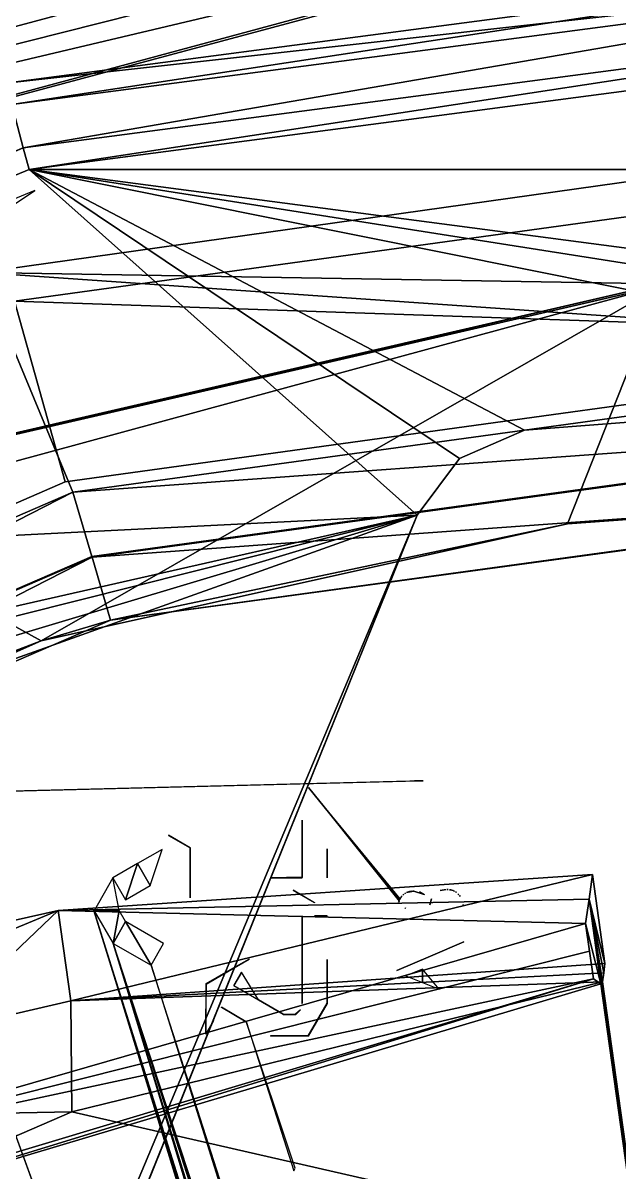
# Model space of a CAD drawing. Header units: millimetres. Extents: x -228 to 228, y -204 to 237.
# Drawn here: x -24.21 to -10.87, y 67.41 to 93.11 of the extents above; entities that cross this region are included whole.
import ezdxf

# ---------------------------------------------------------------- set-up
doc = ezdxf.new("R2010")
doc.units = ezdxf.units.MM
doc.header["$LTSCALE"] = 127.314815
for name, color, linetype in [('2390', 7, 'CONTINUOUS'), ('2518', 7, 'CONTINUOUS'), ('2591', 7, 'CONTINUOUS'), ('2592', 7, 'CONTINUOUS'), ('2969', 7, 'CONTINUOUS'), ('2970', 7, 'CONTINUOUS'), ('2978', 7, 'CONTINUOUS'), ('2981', 7, 'CONTINUOUS'), ('2982', 7, 'CONTINUOUS'), ('2983', 7, 'CONTINUOUS'), ('2984', 7, 'CONTINUOUS'), ('2985', 7, 'CONTINUOUS'), ('2986', 7, 'CONTINUOUS'), ('2987', 7, 'CONTINUOUS'), ('2988', 7, 'CONTINUOUS'), ('2989', 7, 'CONTINUOUS'), ('2990', 7, 'CONTINUOUS'), ('2991', 7, 'CONTINUOUS'), ('2992', 7, 'CONTINUOUS'), ('2993', 7, 'CONTINUOUS'), ('2994', 7, 'CONTINUOUS'), ('2995', 7, 'CONTINUOUS'), ('2996', 7, 'CONTINUOUS'), ('3009', 7, 'CONTINUOUS'), ('3016', 7, 'CONTINUOUS'), ('3017', 7, 'CONTINUOUS'), ('3018', 7, 'CONTINUOUS'), ('3019', 7, 'CONTINUOUS'), ('3020', 7, 'CONTINUOUS'), ('3029', 7, 'CONTINUOUS'), ('3059', 7, 'CONTINUOUS'), ('3519', 7, 'CONTINUOUS'), ('3520', 7, 'CONTINUOUS'), ('3522', 7, 'CONTINUOUS'), ('3523', 7, 'CONTINUOUS'), ('3527', 7, 'CONTINUOUS'), ('3529', 7, 'CONTINUOUS'), ('3530', 7, 'CONTINUOUS'), ('3531', 7, 'CONTINUOUS'), ('3600', 7, 'CONTINUOUS'), ('3633', 7, 'CONTINUOUS'), ('3669', 7, 'CONTINUOUS'), ('3670', 7, 'CONTINUOUS'), ('3672', 7, 'CONTINUOUS'), ('3730', 7, 'CONTINUOUS'), ('3734', 7, 'CONTINUOUS'), ('3771', 7, 'CONTINUOUS'), ('3858', 7, 'CONTINUOUS'), ('3869', 7, 'CONTINUOUS'), ('3873', 7, 'CONTINUOUS'), ('3874', 7, 'CONTINUOUS'), ('3878', 7, 'CONTINUOUS'), ('4336', 7, 'CONTINUOUS'), ('4341', 7, 'CONTINUOUS'), ('4343', 7, 'CONTINUOUS'), ('4414', 7, 'CONTINUOUS'), ('4477', 7, 'CONTINUOUS'), ('4576', 7, 'CONTINUOUS'), ('4577', 7, 'CONTINUOUS'), ('46', 7, 'CONTINUOUS'), ('4604', 7, 'CONTINUOUS'), ('553', 7, 'CONTINUOUS'), ('554', 7, 'CONTINUOUS'), ('930', 7, 'CONTINUOUS')]:
    doc.layers.add(name, color=color, linetype=linetype)

msp = doc.modelspace()

# ---------------------------------------------------------------- linework, layer by layer
at = {"layer": '2390', "color": 6, "linetype": 'Continuous'}
msp.add_3dface([(-23.944, 89.36, 1083.99), (-46.256, 80.118, 1083.99), (-30.486, 84.98, 1083.99), (-23.944, 89.36, 1083.99)], dxfattribs=at)
at = {"layer": '2518', "color": 6, "linetype": 'Continuous'}
for points in [[(-15.255, 76.16, 1083.374), (-27.156, 75.858, 1083.466), (-15.35, 76.16, 1083.375), (-15.255, 76.16, 1083.374)], [(-15.782, 73.497, 1083.241), (-15.77, 73.521, 1083.243), (-17.818, 76.009, 1083.39), (-15.782, 73.497, 1083.241)], [(-15.793, 73.471, 1083.24), (-15.782, 73.497, 1083.241), (-17.818, 76.009, 1083.39), (-15.793, 73.471, 1083.24)], [(-18.116, 58.875, 1081.733), (-18.084, 58.938, 1081.741), (-22.619, 73.259, 1083.326), (-18.116, 58.875, 1081.733)], [(-18.164, 58.703, 1081.709), (-18.148, 58.813, 1081.725), (-22.619, 73.259, 1083.326), (-18.164, 58.703, 1081.709)], [(-18.18, 60.219, 1081.932), (-18.18, 60.312, 1081.945), (-22.192, 72.526, 1083.282), (-18.18, 60.219, 1081.932)], [(-18.084, 58.938, 1081.741), (-18.02, 59, 1081.747), (-22.192, 72.526, 1083.282), (-18.084, 58.938, 1081.741)], [(-17.893, 59.078, 1081.753), (-18.18, 60.125, 1081.919), (-22.192, 72.526, 1083.282), (-17.893, 59.078, 1081.753)], [(-18.18, 61.938, 1082.168), (-18.1, 61.938, 1082.165), (-21.341, 72.039, 1083.239), (-18.18, 61.938, 1082.168)], [(-15.638, 71.802, 1083.125), (-15.266, 71.652, 1083.108), (-15.266, 71.951, 1083.13), (-15.638, 71.802, 1083.125)], [(-15.266, 71.652, 1083.108), (-14.894, 71.503, 1083.09), (-15.266, 71.951, 1083.13), (-15.266, 71.652, 1083.108)], [(-19.488, 71.582, 1083.176), (-18.934, 71.262, 1083.143), (-19.315, 71.882, 1083.193), (-19.488, 71.582, 1083.176)], [(-18.148, 67.437, 1082.801), (-18.116, 67.5, 1082.806), (-19.215, 70.776, 1083.114), (-18.148, 67.437, 1082.801)]]:
    msp.add_3dface(points, dxfattribs=at)
at = {"layer": '2591', "color": 6, "linetype": 'Continuous'}
msp.add_3dface([(-18.878, 50.622, 1083.49), (-27.958, 75.568, 1083.49), (-23.593, 63.529, 1082.576), (-18.878, 50.622, 1083.49)], dxfattribs=at)
at = {"layer": '2592', "color": 6, "linetype": 'Continuous'}
msp.add_3dface([(-22.809, 63.959, 1082.592), (-27.156, 75.858, 1083.466), (-18.165, 51.153, 1083.49), (-22.809, 63.959, 1082.592)], dxfattribs=at)
at = {"layer": '2969', "color": 6, "linetype": 'Continuous'}
msp.add_3dface([(-20.469, 74.66, 1083.462), (-20.952, 74.945, 1083.38), (-20.95, 74.938, 1083.48), (-20.469, 74.66, 1083.462)], dxfattribs=at)
at = {"layer": '2970', "color": 6, "linetype": 'Continuous'}
for points in [[(-20.468, 74.105, 1083.337), (-20.468, 74.665, 1083.363), (-20.469, 74.103, 1083.437), (-20.468, 74.105, 1083.337)], [(-20.468, 73.545, 1083.409), (-20.468, 74.105, 1083.337), (-20.469, 74.103, 1083.437), (-20.468, 73.545, 1083.409)], [(-20.468, 73.543, 1083.309), (-20.468, 74.105, 1083.337), (-20.468, 73.545, 1083.409), (-20.468, 73.543, 1083.309)]]:
    msp.add_3dface(points, dxfattribs=at)
at = {"layer": '2978', "color": 6, "linetype": 'Continuous'}
msp.add_3dface([(-17.4, 73.993, 1083.391), (-17.4, 74, 1083.291), (-17.401, 74.637, 1083.425), (-17.4, 73.993, 1083.391)], dxfattribs=at)
at = {"layer": '2981', "color": 6, "linetype": 'Continuous'}
msp.add_3dface([(-17.684, 73.437, 1083.264), (-17.683, 73.434, 1083.363), (-18.163, 73.712, 1083.386), (-17.684, 73.437, 1083.264)], dxfattribs=at)
at = {"layer": '2982', "color": 6, "linetype": 'Continuous'}
for points in [[(-18.308, 74, 1083.303), (-18.647, 73.993, 1083.407), (-18.302, 73.993, 1083.403), (-18.308, 74, 1083.303)], [(-17.961, 74, 1083.299), (-18.308, 74, 1083.303), (-18.302, 73.993, 1083.403), (-17.961, 74, 1083.299)], [(-17.958, 73.993, 1083.398), (-17.961, 74, 1083.299), (-18.302, 73.993, 1083.403), (-17.958, 73.993, 1083.398)]]:
    msp.add_3dface(points, dxfattribs=at)
at = {"layer": '2983', "color": 6, "linetype": 'Continuous'}
for points in [[(-17.961, 75.282, 1083.361), (-17.961, 74.642, 1083.332), (-17.959, 75.28, 1083.411), (-17.961, 75.282, 1083.361)], [(-17.961, 74.642, 1083.332), (-17.958, 75.278, 1083.461), (-17.959, 75.28, 1083.411), (-17.961, 74.642, 1083.332)], [(-17.961, 74.642, 1083.332), (-17.961, 74, 1083.299), (-17.958, 74.637, 1083.431), (-17.961, 74.642, 1083.332)]]:
    msp.add_3dface(points, dxfattribs=at)
at = {"layer": '2984', "color": 6, "linetype": 'Continuous'}
for points in [[(-18.103, 70.936, 1083.204), (-18.385, 70.945, 1083.11), (-18.385, 70.941, 1083.16), (-18.103, 70.936, 1083.204)], [(-18.384, 70.936, 1083.209), (-18.103, 70.936, 1083.204), (-18.385, 70.941, 1083.16), (-18.384, 70.936, 1083.209)], [(-18, 71.039, 1083.21), (-18.106, 70.945, 1083.104), (-18.103, 70.936, 1083.204), (-18, 71.039, 1083.21)]]:
    msp.add_3dface(points, dxfattribs=at)
at = {"layer": '2985', "color": 6, "linetype": 'Continuous'}
for points in [[(-17.962, 73.142, 1083.25), (-17.964, 72.168, 1083.188), (-17.959, 73.134, 1083.35), (-17.962, 73.142, 1083.25)], [(-17.959, 73.134, 1083.35), (-17.964, 72.168, 1083.188), (-17.96, 72.161, 1083.288), (-17.959, 73.134, 1083.35)], [(-17.965, 71.187, 1083.12), (-17.964, 71.183, 1083.17), (-17.96, 72.161, 1083.288), (-17.965, 71.187, 1083.12)], [(-17.964, 71.183, 1083.17), (-17.962, 71.18, 1083.219), (-17.96, 72.161, 1083.288), (-17.964, 71.183, 1083.17)]]:
    msp.add_3dface(points, dxfattribs=at)
at = {"layer": '2986', "color": 6, "linetype": 'Continuous'}
msp.add_3dface([(-17.401, 73.141, 1083.242), (-17.681, 73.141, 1083.246), (-17.401, 73.133, 1083.342), (-17.401, 73.141, 1083.242)], dxfattribs=at)
at = {"layer": '2987', "color": 6, "linetype": 'Continuous'}
msp.add_3dface([(-17.404, 71.186, 1083.109), (-17.403, 72.167, 1083.179), (-17.404, 71.182, 1083.159), (-17.404, 71.186, 1083.109)], dxfattribs=at)
at = {"layer": '2988', "color": 6, "linetype": 'Continuous'}
for points in [[(-17.828, 70.458, 1083.061), (-17.404, 71.186, 1083.109), (-17.827, 70.451, 1083.161), (-17.828, 70.458, 1083.061)], [(-17.404, 71.186, 1083.109), (-17.404, 71.182, 1083.159), (-17.827, 70.451, 1083.161), (-17.404, 71.186, 1083.109)], [(-17.404, 71.182, 1083.159), (-17.404, 71.179, 1083.209), (-17.827, 70.451, 1083.161), (-17.404, 71.182, 1083.159)], [(-18.666, 70.459, 1083.079), (-17.828, 70.458, 1083.061), (-18.664, 70.456, 1083.128), (-18.666, 70.459, 1083.079)], [(-18.664, 70.456, 1083.128), (-17.828, 70.458, 1083.061), (-18.663, 70.453, 1083.178), (-18.664, 70.456, 1083.128)]]:
    msp.add_3dface(points, dxfattribs=at)
at = {"layer": '2989', "color": 6, "linetype": 'Continuous'}
for points in [[(-19.767, 71.091, 1083.247), (-19.768, 71.096, 1083.148), (-19.213, 70.771, 1083.213), (-19.767, 71.091, 1083.247)], [(-19.768, 71.096, 1083.148), (-19.215, 70.776, 1083.114), (-19.213, 70.771, 1083.213), (-19.768, 71.096, 1083.148)]]:
    msp.add_3dface(points, dxfattribs=at)
at = {"layer": '2990', "color": 6, "linetype": 'Continuous'}
msp.add_3dface([(-20.115, 70.495, 1083.111), (-19.942, 70.795, 1083.13), (-20.112, 70.494, 1083.211), (-20.115, 70.495, 1083.111)], dxfattribs=at)
at = {"layer": '2991', "color": 6, "linetype": 'Continuous'}
for points in [[(-20.11, 71.616, 1083.29), (-20.114, 71.06, 1083.152), (-20.111, 71.056, 1083.252), (-20.11, 71.616, 1083.29)], [(-20.114, 71.06, 1083.152), (-20.115, 70.495, 1083.111), (-20.112, 70.494, 1083.211), (-20.114, 71.06, 1083.152)], [(-20.114, 71.06, 1083.152), (-20.112, 70.494, 1083.211), (-20.111, 71.056, 1083.252), (-20.114, 71.06, 1083.152)]]:
    msp.add_3dface(points, dxfattribs=at)
at = {"layer": '2992', "color": 6, "linetype": 'Continuous'}
for points in [[(-19.144, 72.172, 1083.309), (-19.627, 71.903, 1083.2), (-19.627, 71.894, 1083.299), (-19.144, 72.172, 1083.309)], [(-19.627, 71.903, 1083.2), (-20.113, 71.624, 1083.19), (-19.627, 71.894, 1083.299), (-19.627, 71.903, 1083.2)], [(-20.113, 71.624, 1083.19), (-20.11, 71.616, 1083.29), (-19.627, 71.894, 1083.299), (-20.113, 71.624, 1083.19)]]:
    msp.add_3dface(points, dxfattribs=at)
at = {"layer": '2993', "color": 6, "linetype": 'Continuous'}
msp.add_3dface([(-19.488, 71.582, 1083.176), (-19.315, 71.882, 1083.193), (-19.317, 71.872, 1083.292), (-19.488, 71.582, 1083.176)], dxfattribs=at)
at = {"layer": '2994', "color": 6, "linetype": 'Continuous'}
msp.add_3dface([(-18.385, 70.945, 1083.11), (-18.934, 71.262, 1083.143), (-18.385, 70.941, 1083.16), (-18.385, 70.945, 1083.11)], dxfattribs=at)
at = {"layer": '2995', "color": 6, "linetype": 'Continuous'}
for points in [[(-21.092, 74.626, 1083.468), (-21.643, 74.308, 1083.462), (-21.36, 73.819, 1083.435), (-21.092, 74.626, 1083.468)], [(-22.193, 73.99, 1083.455), (-21.91, 73.501, 1083.428), (-21.643, 74.308, 1083.462), (-22.193, 73.99, 1083.455)], [(-21.643, 74.308, 1083.462), (-21.91, 73.501, 1083.428), (-21.36, 73.819, 1083.435), (-21.643, 74.308, 1083.462)], [(-22.051, 73.257, 1083.418), (-22.193, 73.99, 1083.455), (-22.616, 73.254, 1083.426), (-22.051, 73.257, 1083.418)], [(-22.19, 72.522, 1083.382), (-22.051, 73.257, 1083.418), (-22.616, 73.254, 1083.426), (-22.19, 72.522, 1083.382)], [(-21.91, 73.013, 1083.403), (-22.051, 73.257, 1083.418), (-22.19, 72.522, 1083.382), (-21.91, 73.013, 1083.403)], [(-21.91, 73.013, 1083.403), (-22.19, 72.522, 1083.382), (-21.34, 72.035, 1083.339), (-21.91, 73.013, 1083.403)], [(-21.061, 72.522, 1083.363), (-21.91, 73.013, 1083.403), (-21.34, 72.035, 1083.339), (-21.061, 72.522, 1083.363)]]:
    msp.add_3dface(points, dxfattribs=at)
at = {"layer": '2996', "color": 6, "linetype": 'Continuous'}
msp.add_3dface([(-15.462, 73.693, 1083.349), (-15.486, 73.692, 1083.349), (-15.627, 73.66, 1083.349), (-15.462, 73.693, 1083.349)], dxfattribs=at)
at = {"layer": '3009', "color": 6, "linetype": 'Continuous'}
for points in [[(-14.34, 72.556, 1083.16), (-15.09, 72.239, 1083.148), (-14.34, 72.556, 1083.26), (-14.34, 72.556, 1083.16)], [(-15.09, 72.239, 1083.148), (-15.84, 71.922, 1083.137), (-15.09, 72.239, 1083.248), (-15.09, 72.239, 1083.148)]]:
    msp.add_3dface(points, dxfattribs=at)
at = {"layer": '3016', "color": 6, "linetype": 'Continuous'}
for points in [[(-14.691, 73.73, 1083.242), (-14.715, 73.731, 1083.242), (-14.713, 73.731, 1083.342), (-14.691, 73.73, 1083.242)], [(-14.635, 73.72, 1083.341), (-14.644, 73.722, 1083.241), (-14.661, 73.726, 1083.341), (-14.635, 73.72, 1083.341)], [(-14.61, 73.713, 1083.34), (-14.62, 73.717, 1083.24), (-14.635, 73.72, 1083.341), (-14.61, 73.713, 1083.34)], [(-14.585, 73.705, 1083.339), (-14.597, 73.709, 1083.239), (-14.61, 73.713, 1083.34), (-14.585, 73.705, 1083.339)], [(-14.551, 73.689, 1083.237), (-14.574, 73.7, 1083.238), (-14.561, 73.694, 1083.338), (-14.551, 73.689, 1083.237)], [(-14.508, 73.661, 1083.235), (-14.529, 73.676, 1083.236), (-14.517, 73.667, 1083.336), (-14.508, 73.661, 1083.235)], [(-14.459, 73.614, 1083.332), (-14.469, 73.625, 1083.232), (-14.477, 73.633, 1083.333), (-14.459, 73.614, 1083.332)], [(-14.429, 73.572, 1083.329), (-14.436, 73.582, 1083.229), (-14.443, 73.593, 1083.33), (-14.429, 73.572, 1083.329)], [(-14.356, 73.366, 1083.315), (-14.357, 73.369, 1083.215), (-14.362, 73.397, 1083.317), (-14.356, 73.366, 1083.315)]]:
    msp.add_3dface(points, dxfattribs=at)
at = {"layer": '3017', "color": 6, "linetype": 'Continuous'}
msp.add_3dface([(-14.74, 73.732, 1083.242), (-14.876, 73.709, 1083.243), (-14.74, 73.732, 1083.343), (-14.74, 73.732, 1083.242)], dxfattribs=at)
at = {"layer": '3018', "color": 6, "linetype": 'Continuous'}
for points in [[(-15.068, 73.522, 1083.233), (-15.101, 73.384, 1083.225), (-15.068, 73.522, 1083.334), (-15.068, 73.522, 1083.233)], [(-15.101, 73.384, 1083.225), (-15.101, 73.384, 1083.325), (-15.068, 73.522, 1083.334), (-15.101, 73.384, 1083.225)]]:
    msp.add_3dface(points, dxfattribs=at)
at = {"layer": '3019', "color": 6, "linetype": 'Continuous'}
for points in [[(-15.462, 73.693, 1083.249), (-15.462, 73.693, 1083.349), (-15.233, 73.617, 1083.342), (-15.462, 73.693, 1083.249)], [(-15.225, 73.61, 1083.241), (-15.336, 73.674, 1083.246), (-15.233, 73.617, 1083.342), (-15.225, 73.61, 1083.241)]]:
    msp.add_3dface(points, dxfattribs=at)
at = {"layer": '3020', "color": 6, "linetype": 'Continuous'}
for points in [[(-15.765, 73.53, 1083.343), (-15.77, 73.521, 1083.243), (-15.779, 73.503, 1083.342), (-15.765, 73.53, 1083.343)], [(-15.757, 73.544, 1083.244), (-15.77, 73.521, 1083.243), (-15.765, 73.53, 1083.343), (-15.757, 73.544, 1083.244)], [(-15.742, 73.565, 1083.245), (-15.757, 73.544, 1083.244), (-15.753, 73.55, 1083.344), (-15.742, 73.565, 1083.245)], [(-15.725, 73.586, 1083.246), (-15.742, 73.565, 1083.245), (-15.739, 73.57, 1083.345), (-15.725, 73.586, 1083.246)], [(-15.687, 73.622, 1083.248), (-15.707, 73.605, 1083.247), (-15.688, 73.622, 1083.348), (-15.687, 73.622, 1083.248)], [(-15.646, 73.65, 1083.249), (-15.667, 73.638, 1083.248), (-15.648, 73.649, 1083.349), (-15.646, 73.65, 1083.249)], [(-15.582, 73.677, 1083.35), (-15.602, 73.67, 1083.249), (-15.605, 73.669, 1083.35), (-15.582, 73.677, 1083.35)], [(-15.559, 73.683, 1083.35), (-15.579, 73.678, 1083.25), (-15.582, 73.677, 1083.35), (-15.559, 73.683, 1083.35)], [(-15.535, 73.688, 1083.35), (-15.556, 73.684, 1083.25), (-15.559, 73.683, 1083.35), (-15.535, 73.688, 1083.35)], [(-15.509, 73.691, 1083.249), (-15.533, 73.688, 1083.25), (-15.511, 73.691, 1083.35), (-15.509, 73.691, 1083.249)], [(-15.791, 73.476, 1083.34), (-15.793, 73.471, 1083.24), (-15.802, 73.448, 1083.339), (-15.791, 73.476, 1083.34)]]:
    msp.add_3dface(points, dxfattribs=at)
at = {"layer": '3029', "color": 6, "linetype": 'Continuous'}
msp.add_3dface([(-15.654, 73.304, 1083.228), (-15.65, 73.32, 1083.228), (-15.654, 73.305, 1083.328), (-15.654, 73.304, 1083.228)], dxfattribs=at)
at = {"layer": '3059', "color": 6, "linetype": 'Continuous'}
for points in [[(-15.445, 76.16, 1083.375), (-15.445, 76.16, 1083.475), (-15.35, 76.16, 1083.475), (-15.445, 76.16, 1083.375)], [(-15.255, 76.16, 1083.374), (-15.35, 76.16, 1083.375), (-15.255, 76.16, 1083.474), (-15.255, 76.16, 1083.374)]]:
    msp.add_3dface(points, dxfattribs=at)
at = {"layer": '3519', "color": 5, "linetype": 'Continuous'}
for points in [[(0, 94.5, 1032.99), (-24.199, 90.314, 1032.99), (-24.458, 91.28, 1032.99), (0, 94.5, 1032.99)], [(0, 93.5, 1032.99), (-24.199, 90.314, 1032.99), (0, 94.5, 1032.99), (0, 93.5, 1032.99)], [(-24.199, 90.314, 1032.99), (-46.75, 80.973, 1032.99), (-24.458, 91.28, 1032.99), (-24.199, 90.314, 1032.99)]]:
    msp.add_3dface(points, dxfattribs=at)
at = {"layer": '3520', "color": 5, "linetype": 'Continuous'}
for points in [[(0, 95, 1037.49), (0, 95, 1033.49), (-24.588, 91.763, 1033.49), (0, 95, 1037.49)], [(0, 95, 1037.49), (-24.588, 91.763, 1033.49), (-24.588, 91.763, 1037.49), (0, 95, 1037.49)]]:
    msp.add_3dface(points, dxfattribs=at)
at = {"layer": '3522', "color": 5, "linetype": 'Continuous'}
for points in [[(0, 93, 1035.99), (24.07, 89.831, 1035.99), (-24.07, 89.831, 1035.99), (0, 93, 1035.99)], [(-15.39, 82.099, 1035.99), (-46.5, 80.54, 1035.99), (-24.07, 89.831, 1035.99), (-15.39, 82.099, 1035.99)], [(46.5, 80.54, 1035.99), (12.989, 84.002, 1035.99), (-24.07, 89.831, 1035.99), (46.5, 80.54, 1035.99)], [(-24.07, 89.831, 1035.99), (12.989, 84.002, 1035.99), (0, 85, 1035.99), (-24.07, 89.831, 1035.99)], [(24.07, 89.831, 1035.99), (46.5, 80.54, 1035.99), (-24.07, 89.831, 1035.99), (24.07, 89.831, 1035.99)], [(-14.441, 83.368, 1035.99), (-15.39, 82.099, 1035.99), (-24.07, 89.831, 1035.99), (-14.441, 83.368, 1035.99)], [(-12.989, 84.002, 1035.99), (-14.441, 83.368, 1035.99), (-24.07, 89.831, 1035.99), (-12.989, 84.002, 1035.99)], [(-12.989, 84.002, 1035.99), (-24.07, 89.831, 1035.99), (0, 85, 1035.99), (-12.989, 84.002, 1035.99)], [(-46.5, 80.54, 1035.99), (-15.39, 82.099, 1035.99), (-30, 78.789, 1035.99), (-46.5, 80.54, 1035.99)], [(-15.39, 82.099, 1035.99), (-29.3, 78.601, 1035.99), (-30, 78.789, 1035.99), (-15.39, 82.099, 1035.99)], [(-15.39, 82.099, 1035.99), (-28.788, 78.089, 1035.99), (-29.3, 78.601, 1035.99), (-15.39, 82.099, 1035.99)], [(-28.788, 78.089, 1035.99), (-15.39, 82.099, 1035.99), (-28.6, 77.389, 1035.99), (-28.788, 78.089, 1035.99)], [(-24.214, 61.072, 1035.99), (-28.6, 77.389, 1035.99), (-15.39, 82.099, 1035.99), (-24.214, 61.072, 1035.99)], [(-15.39, 82.099, 1035.99), (-24.104, 60.531, 1035.99), (-24.214, 61.072, 1035.99), (-15.39, 82.099, 1035.99)]]:
    msp.add_3dface(points, dxfattribs=at)
at = {"layer": '3523', "color": 5, "linetype": 'Continuous'}
for points in [[(0, 93, 1033.49), (0, 93, 1035.99), (-24.07, 89.831, 1035.99), (0, 93, 1033.49)], [(0, 93, 1033.49), (-24.07, 89.831, 1035.99), (-24.07, 89.831, 1033.49), (0, 93, 1033.49)], [(-24.07, 89.831, 1035.99), (-46.5, 80.54, 1035.99), (-24.07, 89.831, 1033.49), (-24.07, 89.831, 1035.99)], [(-24.07, 89.831, 1033.49), (-46.5, 80.54, 1035.99), (-46.5, 80.54, 1033.49), (-24.07, 89.831, 1033.49)]]:
    msp.add_3dface(points, dxfattribs=at)
at = {"layer": '3527', "color": 5, "linetype": 'Continuous'}
for points in [[(0, 94.5, 1037.99), (0, 95, 1037.49), (-24.588, 91.763, 1037.49), (0, 94.5, 1037.99)], [(0, 94.5, 1037.99), (-24.588, 91.763, 1037.49), (-24.458, 91.28, 1037.99), (0, 94.5, 1037.99)]]:
    msp.add_3dface(points, dxfattribs=at)
at = {"layer": '3529', "color": 5, "linetype": 'Continuous'}
for points in [[(-15.39, 82.099, 1037.99), (-31.693, 41.747, 1037.99), (-15.39, 82.099, 1035.99), (-15.39, 82.099, 1037.99)], [(-15.39, 82.099, 1035.99), (-31.693, 41.747, 1037.99), (-24.104, 60.531, 1035.99), (-15.39, 82.099, 1035.99)]]:
    msp.add_3dface(points, dxfattribs=at)
at = {"layer": '3530', "color": 5, "linetype": 'Continuous'}
for points in [[(-12.989, 84.002, 1037.99), (-12.989, 84.002, 1035.99), (0, 85, 1035.99), (-12.989, 84.002, 1037.99)], [(0, 85, 1037.99), (-12.989, 84.002, 1037.99), (0, 85, 1035.99), (0, 85, 1037.99)]]:
    msp.add_3dface(points, dxfattribs=at)
at = {"layer": '3531', "color": 5, "linetype": 'Continuous'}
for points in [[(-12.989, 84.002, 1035.99), (-12.989, 84.002, 1037.99), (-14.441, 83.368, 1037.99), (-12.989, 84.002, 1035.99)], [(-14.441, 83.368, 1035.99), (-12.989, 84.002, 1035.99), (-14.441, 83.368, 1037.99), (-14.441, 83.368, 1035.99)], [(-15.39, 82.099, 1037.99), (-15.39, 82.099, 1035.99), (-14.441, 83.368, 1035.99), (-15.39, 82.099, 1037.99)], [(-15.39, 82.099, 1037.99), (-14.441, 83.368, 1035.99), (-14.441, 83.368, 1037.99), (-15.39, 82.099, 1037.99)]]:
    msp.add_3dface(points, dxfattribs=at)
at = {"layer": '3600', "color": 5, "linetype": 'Continuous'}
for points in [[(-24.07, 89.831, 1033.49), (-24.199, 90.314, 1032.99), (0, 93.5, 1032.99), (-24.07, 89.831, 1033.49)], [(0, 93, 1033.49), (-24.07, 89.831, 1033.49), (0, 93.5, 1032.99), (0, 93, 1033.49)], [(-46.5, 80.54, 1033.49), (-46.75, 80.973, 1032.99), (-24.199, 90.314, 1032.99), (-46.5, 80.54, 1033.49)], [(-24.07, 89.831, 1033.49), (-46.5, 80.54, 1033.49), (-24.199, 90.314, 1032.99), (-24.07, 89.831, 1033.49)]]:
    msp.add_3dface(points, dxfattribs=at)
at = {"layer": '3633', "color": 5, "linetype": 'Continuous'}
for points in [[(-24.588, 91.763, 1033.49), (0, 95, 1033.49), (-24.458, 91.28, 1032.99), (-24.588, 91.763, 1033.49)], [(0, 95, 1033.49), (0, 94.5, 1032.99), (-24.458, 91.28, 1032.99), (0, 95, 1033.49)]]:
    msp.add_3dface(points, dxfattribs=at)
at = {"layer": '3669', "color": 5, "linetype": 'Continuous'}
for points in [[(-24.4, 86.889, 1036.99), (0, 86.05, 1036.99), (0, 90.25, 1036.99), (-24.4, 86.889, 1036.99)], [(-44.791, 73.474, 1036.99), (-23.262, 82.846, 1036.99), (-24.4, 86.889, 1036.99), (-44.791, 73.474, 1036.99)], [(-23.262, 82.846, 1036.99), (0, 86.05, 1036.99), (-24.4, 86.889, 1036.99), (-23.262, 82.846, 1036.99)]]:
    msp.add_3dface(points, dxfattribs=at)
at = {"layer": '3670', "color": 5, "linetype": 'Continuous'}
for points in [[(-23.262, 82.846, 1037.99), (0, 86.05, 1037.99), (-23.262, 82.846, 1036.99), (-23.262, 82.846, 1037.99)], [(0, 86.05, 1037.99), (0, 86.05, 1036.99), (-23.262, 82.846, 1036.99), (0, 86.05, 1037.99)], [(-44.791, 73.474, 1037.99), (-23.262, 82.846, 1037.99), (-44.791, 73.474, 1036.99), (-44.791, 73.474, 1037.99)], [(-23.262, 82.846, 1037.99), (-23.262, 82.846, 1036.99), (-44.791, 73.474, 1036.99), (-23.262, 82.846, 1037.99)]]:
    msp.add_3dface(points, dxfattribs=at)
at = {"layer": '3672', "color": 5, "linetype": 'Continuous'}
for points in [[(0, 90.25, 1037.99), (-24.4, 86.889, 1037.99), (0, 90.25, 1036.99), (0, 90.25, 1037.99)], [(-24.4, 86.889, 1037.99), (-24.4, 86.889, 1036.99), (0, 90.25, 1036.99), (-24.4, 86.889, 1037.99)]]:
    msp.add_3dface(points, dxfattribs=at)
at = {"layer": '3730', "color": 31, "linetype": 'Continuous', "true_color": 0xffba87}
for points in [[(-23.09, 82.616, 1080.49), (0, 84.282, 1080.49), (0, 85.782, 1080.49), (-23.09, 82.616, 1080.49)], [(-22.667, 81.176, 1080.49), (0, 84.282, 1080.49), (-23.09, 82.616, 1080.49), (-22.667, 81.176, 1080.49)], [(-44.476, 73.351, 1080.49), (-43.663, 72.09, 1080.49), (-23.09, 82.616, 1080.49), (-44.476, 73.351, 1080.49)], [(-43.663, 72.09, 1080.49), (-22.667, 81.176, 1080.49), (-23.09, 82.616, 1080.49), (-43.663, 72.09, 1080.49)]]:
    msp.add_3dface(points, dxfattribs=at)
at = {"layer": '3734', "color": 31, "linetype": 'Continuous', "true_color": 0xffba87}
for points in [[(-25.135, 87.524, 1037.49), (0, 85.782, 1080.49), (0, 91.061, 1037.49), (-25.135, 87.524, 1037.49)], [(-44.476, 73.351, 1080.49), (-23.09, 82.616, 1080.49), (-25.135, 87.524, 1037.49), (-44.476, 73.351, 1080.49)], [(-23.09, 82.616, 1080.49), (0, 85.782, 1080.49), (-25.135, 87.524, 1037.49), (-23.09, 82.616, 1080.49)]]:
    msp.add_3dface(points, dxfattribs=at)
at = {"layer": '3771', "color": 31, "linetype": 'Continuous', "true_color": 0xffba87}
for points in [[(-25.135, 87.524, 1037.49), (0, 91.061, 1037.49), (-9.929, 87.274, 1037.49), (-25.135, 87.524, 1037.49)], [(-29.284, 82.812, 1037.49), (-25.135, 87.524, 1037.49), (-9.929, 87.274, 1037.49), (-29.284, 82.812, 1037.49)]]:
    msp.add_3dface(points, dxfattribs=at)
at = {"layer": '3858', "color": 31, "linetype": 'Continuous', "true_color": 0xffba87}
for points in [[(-28.871, 82.089, 1045.99), (-29.236, 82.789, 1039.618), (-9.914, 87.239, 1039.618), (-28.871, 82.089, 1045.99)], [(-28.871, 82.089, 1045.99), (-9.914, 87.239, 1039.618), (-23.799, 79.287, 1080.49), (-28.871, 82.089, 1045.99)], [(-9.914, 87.239, 1039.618), (-12.027, 81.903, 1080.49), (-23.799, 79.287, 1080.49), (-9.914, 87.239, 1039.618)], [(-9.914, 87.239, 1039.618), (0, 82.782, 1080.49), (-12.027, 81.903, 1080.49), (-9.914, 87.239, 1039.618)], [(-35.066, 74.988, 1080.49), (-28.871, 82.089, 1045.99), (-23.799, 79.287, 1080.49), (-35.066, 74.988, 1080.49)]]:
    msp.add_3dface(points, dxfattribs=at)
at = {"layer": '3869', "color": 31, "linetype": 'Continuous', "true_color": 0xffba87}
for points in [[(-22.658, 81.161, 1081.49), (0, 82.799, 1081.49), (0, 84.264, 1081.49), (-22.658, 81.161, 1081.49)], [(-22.245, 79.755, 1081.49), (0, 82.799, 1081.49), (-22.658, 81.161, 1081.49), (-22.245, 79.755, 1081.49)], [(-43.648, 72.079, 1081.49), (-42.854, 70.847, 1081.49), (-22.658, 81.161, 1081.49), (-43.648, 72.079, 1081.49)], [(-42.854, 70.847, 1081.49), (-22.245, 79.755, 1081.49), (-22.658, 81.161, 1081.49), (-42.854, 70.847, 1081.49)]]:
    msp.add_3dface(points, dxfattribs=at)
at = {"layer": '3873', "color": 31, "linetype": 'Continuous', "true_color": 0xffba87}
for points in [[(0, 84.282, 1080.49), (-22.667, 81.176, 1080.49), (0, 84.264, 1081.49), (0, 84.282, 1080.49)], [(-22.667, 81.176, 1080.49), (-22.658, 81.161, 1081.49), (0, 84.264, 1081.49), (-22.667, 81.176, 1080.49)], [(-22.667, 81.176, 1080.49), (-43.663, 72.09, 1080.49), (-43.648, 72.079, 1081.49), (-22.667, 81.176, 1080.49)], [(-22.667, 81.176, 1080.49), (-43.648, 72.079, 1081.49), (-22.658, 81.161, 1081.49), (-22.667, 81.176, 1080.49)]]:
    msp.add_3dface(points, dxfattribs=at)
at = {"layer": '3874', "color": 31, "linetype": 'Continuous', "true_color": 0xffba87}
for points in [[(0, 82.799, 1081.49), (-22.245, 79.755, 1081.49), (0, 82.782, 1080.49), (0, 82.799, 1081.49)], [(0, 82.782, 1080.49), (-22.245, 79.755, 1081.49), (-12.027, 81.903, 1080.49), (0, 82.782, 1080.49)], [(-12.027, 81.903, 1080.49), (-22.245, 79.755, 1081.49), (-23.799, 79.287, 1080.49), (-12.027, 81.903, 1080.49)], [(-22.245, 79.755, 1081.49), (-42.854, 70.847, 1081.49), (-23.799, 79.287, 1080.49), (-22.245, 79.755, 1081.49)], [(-42.854, 70.847, 1081.49), (-35.066, 74.988, 1080.49), (-23.799, 79.287, 1080.49), (-42.854, 70.847, 1081.49)]]:
    msp.add_3dface(points, dxfattribs=at)
at = {"layer": '3878', "color": 31, "linetype": 'Continuous', "true_color": 0xffba87}
for points in [[(-29.284, 82.812, 1037.49), (-9.929, 87.274, 1037.49), (-29.236, 82.789, 1039.618), (-29.284, 82.812, 1037.49)], [(-29.236, 82.789, 1039.618), (-9.929, 87.274, 1037.49), (-9.914, 87.239, 1039.618), (-29.236, 82.789, 1039.618)]]:
    msp.add_3dface(points, dxfattribs=at)
at = {"layer": '4336', "color": 6, "linetype": 'Continuous'}
for points in [[(-11.467, 74.068, 1070.971), (-23.418, 73.263, 1054.973), (-11.543, 73.514, 1075.332), (-11.467, 74.068, 1070.971)], [(-11.543, 73.514, 1075.332), (-23.418, 73.263, 1054.973), (-11.618, 72.966, 1079.645), (-11.543, 73.514, 1075.332)], [(-23.418, 73.263, 1054.973), (-35.102, 70.636, 1038.99), (-28.964, 67.972, 1079.645), (-23.418, 73.263, 1054.973)], [(-11.618, 72.966, 1079.645), (-23.418, 73.263, 1054.973), (-28.964, 67.972, 1079.645), (-11.618, 72.966, 1079.645)]]:
    msp.add_3dface(points, dxfattribs=at)
at = {"layer": '4341', "color": 6, "linetype": 'Continuous'}
for points in [[(-11.618, 72.966, 1079.645), (-28.964, 67.972, 1079.645), (-11.53, 72.352, 1079.597), (-11.618, 72.966, 1079.645)], [(-11.53, 72.352, 1079.597), (-28.964, 67.972, 1079.645), (-11.441, 71.735, 1079.546), (-11.53, 72.352, 1079.597)], [(-11.441, 71.735, 1079.546), (-28.964, 67.972, 1079.645), (-29.99, 66.161, 1079.546), (-11.441, 71.735, 1079.546)]]:
    msp.add_3dface(points, dxfattribs=at)
at = {"layer": '4343', "color": 6, "linetype": 'Continuous'}
for points in [[(-11.186, 72.073, 1070.971), (-11.214, 71.868, 1072.584), (-23.139, 71.238, 1054.965), (-11.186, 72.073, 1070.971)], [(-11.242, 71.664, 1074.19), (-23.139, 71.238, 1054.965), (-11.214, 71.868, 1072.584), (-11.242, 71.664, 1074.19)], [(-11.242, 71.664, 1074.19), (-23.11, 68.76, 1074.19), (-23.139, 71.238, 1054.965), (-11.242, 71.664, 1074.19)], [(-23.11, 68.76, 1074.19), (-34.807, 68.531, 1038.99), (-23.139, 71.238, 1054.965), (-23.11, 68.76, 1074.19)], [(-34.323, 63.907, 1074.19), (-34.807, 68.531, 1038.99), (-23.11, 68.76, 1074.19), (-34.323, 63.907, 1074.19)]]:
    msp.add_3dface(points, dxfattribs=at)
at = {"layer": '4414', "color": 6, "linetype": 'Continuous'}
msp.add_3dface([(-11.282, 71.617, 1075.49), (-29.802, 66.091, 1075.49), (-10.488, 65.971, 1075.49), (-11.282, 71.617, 1075.49)], dxfattribs=at)
at = {"layer": '4477', "color": 6, "linetype": 'Continuous'}
for points in [[(-11.467, 74.068, 1070.971), (-11.543, 73.514, 1075.332), (-11.186, 72.073, 1070.971), (-11.467, 74.068, 1070.971)], [(-11.543, 73.514, 1075.332), (-11.618, 72.966, 1079.645), (-11.282, 71.617, 1075.49), (-11.543, 73.514, 1075.332)], [(-11.543, 73.514, 1075.332), (-11.242, 71.664, 1074.19), (-11.214, 71.868, 1072.584), (-11.543, 73.514, 1075.332)], [(-11.242, 71.664, 1074.19), (-11.543, 73.514, 1075.332), (-10.427, 65.859, 1074.19), (-11.242, 71.664, 1074.19)], [(-11.543, 73.514, 1075.332), (-11.214, 71.868, 1072.584), (-11.186, 72.073, 1070.971), (-11.543, 73.514, 1075.332)], [(-10.427, 65.859, 1074.19), (-11.543, 73.514, 1075.332), (-11.282, 71.617, 1075.49), (-10.427, 65.859, 1074.19)], [(-11.618, 72.966, 1079.645), (-11.53, 72.352, 1079.597), (-11.441, 71.735, 1079.546), (-11.618, 72.966, 1079.645)], [(-11.618, 72.966, 1079.645), (-11.441, 71.735, 1079.546), (-11.282, 71.617, 1075.49), (-11.618, 72.966, 1079.645)], [(-10.427, 65.859, 1074.19), (-11.282, 71.617, 1075.49), (-10.488, 65.971, 1075.49), (-10.427, 65.859, 1074.19)]]:
    msp.add_3dface(points, dxfattribs=at)
at = {"layer": '4576', "color": 6, "linetype": 'Continuous'}
for points in [[(-11.441, 71.735, 1079.546), (-29.99, 66.161, 1079.546), (-29.802, 66.091, 1075.49), (-11.441, 71.735, 1079.546)], [(-11.441, 71.735, 1079.546), (-29.802, 66.091, 1075.49), (-11.282, 71.617, 1075.49), (-11.441, 71.735, 1079.546)]]:
    msp.add_3dface(points, dxfattribs=at)
at = {"layer": '4577', "color": 6, "linetype": 'Continuous'}
for points in [[(-23.11, 68.76, 1074.19), (-11.242, 71.664, 1074.19), (-10.427, 65.859, 1074.19), (-23.11, 68.76, 1074.19)], [(-34.323, 63.907, 1074.19), (-23.11, 68.76, 1074.19), (-10.427, 65.859, 1074.19), (-34.323, 63.907, 1074.19)]]:
    msp.add_3dface(points, dxfattribs=at)
at = {"layer": '46', "color": 5, "linetype": 'Continuous'}
for points in [[(0, 98.78, 1034.737), (0, 99.561, 1034.686), (-49.78, 86.222, 1034.686), (0, 98.78, 1034.737)], [(0, 98, 1034.789), (0, 98.78, 1034.737), (-49.78, 86.222, 1034.686), (0, 98, 1034.789)], [(0, 98, 1034.789), (-49.78, 86.222, 1034.686), (-49, 84.87, 1034.789), (0, 98, 1034.789)]]:
    msp.add_3dface(points, dxfattribs=at)
at = {"layer": '4604', "color": 6, "linetype": 'Continuous'}
for points in [[(-23.418, 73.263, 1054.973), (-11.467, 74.068, 1070.971), (-23.139, 71.238, 1054.965), (-23.418, 73.263, 1054.973)], [(-11.467, 74.068, 1070.971), (-11.186, 72.073, 1070.971), (-23.139, 71.238, 1054.965), (-11.467, 74.068, 1070.971)], [(-35.102, 70.636, 1038.99), (-23.418, 73.263, 1054.973), (-34.807, 68.531, 1038.99), (-35.102, 70.636, 1038.99)], [(-34.807, 68.531, 1038.99), (-23.418, 73.263, 1054.973), (-23.139, 71.238, 1054.965), (-34.807, 68.531, 1038.99)]]:
    msp.add_3dface(points, dxfattribs=at)
at = {"layer": '553', "color": 5, "linetype": 'Continuous'}
for points in [[(0, 100.959, 1033.267), (-26.141, 97.559, 1032.484), (-50.5, 87.469, 1032.484), (0, 100.959, 1033.267)], [(0, 100.959, 1033.267), (-50.5, 87.469, 1032.484), (-50.479, 87.433, 1033.267), (0, 100.959, 1033.267)]]:
    msp.add_3dface(points, dxfattribs=at)
at = {"layer": '554', "color": 5, "linetype": 'Continuous'}
for points in [[(0, 100.529, 1034.242), (0, 100.959, 1033.267), (-50.479, 87.433, 1033.267), (0, 100.529, 1034.242)], [(0, 100.529, 1034.242), (-50.479, 87.433, 1033.267), (-40.889, 91.838, 1034.242), (0, 100.529, 1034.242)], [(0, 99.561, 1034.686), (0, 100.529, 1034.242), (-40.889, 91.838, 1034.242), (0, 99.561, 1034.686)], [(-49.78, 86.222, 1034.686), (0, 99.561, 1034.686), (-40.889, 91.838, 1034.242), (-49.78, 86.222, 1034.686)]]:
    msp.add_3dface(points, dxfattribs=at)
at = {"layer": '930', "color": 5, "linetype": 'Continuous'}
for points in [[(0, 98.089, 1029.672), (0, 98, 1034.789), (-49, 84.87, 1034.789), (0, 98.089, 1029.672)], [(-25.387, 94.747, 1029.672), (0, 98.089, 1029.672), (-49, 84.87, 1034.789), (-25.387, 94.747, 1029.672)]]:
    msp.add_3dface(points, dxfattribs=at)

doc.saveas('drawing.dxf')
